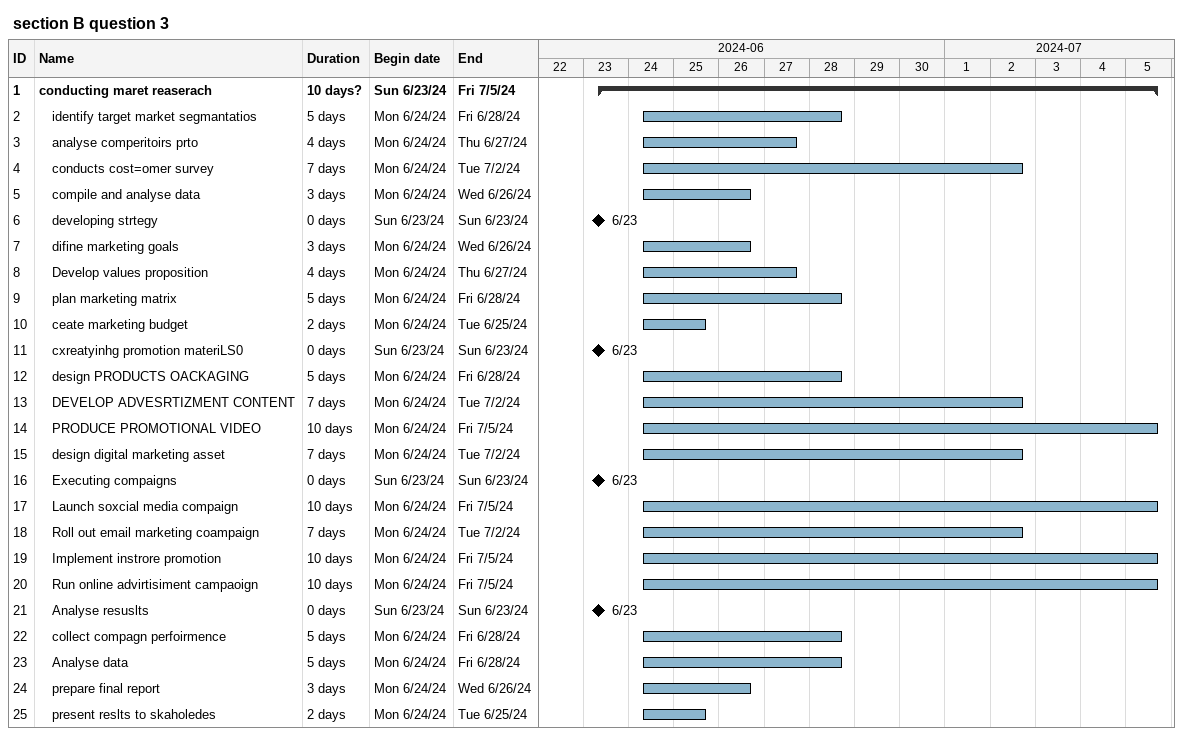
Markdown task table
section B question 3

| ID | Level | Task | Duration | Start | Finish |
|---|---|---|---|---|---|
| 1 | 1 | **conducting maret reaserach** | 10d? | 2024-06-23 | 2024-07-05 |
| 2 | 2 | identify target market segmantatios | 5d | 2024-06-24 | 2024-06-28 |
| 3 | 2 | analyse comperitoirs prto | 4d | 2024-06-24 | 2024-06-27 |
| 4 | 2 | conducts cost=omer survey | 7d | 2024-06-24 | 2024-07-02 |
| 5 | 2 | compile and analyse data | 3d | 2024-06-24 | 2024-06-26 |
| 6 | 2 | developing strtegy | 0d | 2024-06-23 | 2024-06-23 |
| 7 | 2 | difine marketing goals | 3d | 2024-06-24 | 2024-06-26 |
| 8 | 2 | Develop values proposition | 4d | 2024-06-24 | 2024-06-27 |
| 9 | 2 | plan marketing matrix | 5d | 2024-06-24 | 2024-06-28 |
| 10 | 2 | ceate marketing budget | 2d | 2024-06-24 | 2024-06-25 |
| 11 | 2 | cxreatyinhg promotion materiLS0 | 0d | 2024-06-23 | 2024-06-23 |
| 12 | 2 | design PRODUCTS OACKAGING | 5d | 2024-06-24 | 2024-06-28 |
| 13 | 2 | DEVELOP ADVESRTIZMENT CONTENT | 7d | 2024-06-24 | 2024-07-02 |
| 14 | 2 | PRODUCE PROMOTIONAL VIDEO | 10d | 2024-06-24 | 2024-07-05 |
| 15 | 2 | design digital marketing asset | 7d | 2024-06-24 | 2024-07-02 |
| 16 | 2 | Executing compaigns | 0d | 2024-06-23 | 2024-06-23 |
| 17 | 2 | Launch soxcial media compaign | 10d | 2024-06-24 | 2024-07-05 |
| 18 | 2 | Roll out email marketing coampaign | 7d | 2024-06-24 | 2024-07-02 |
| 19 | 2 | Implement instrore promotion | 10d | 2024-06-24 | 2024-07-05 |
| 20 | 2 | Run online advirtisiment campaoign | 10d | 2024-06-24 | 2024-07-05 |
| 21 | 2 | Analyse resuslts | 0d | 2024-06-23 | 2024-06-23 |
| 22 | 2 | collect compagn perfoirmence | 5d | 2024-06-24 | 2024-06-28 |
| 23 | 2 | Analyse data | 5d | 2024-06-24 | 2024-06-28 |
| 24 | 2 | prepare final report | 3d | 2024-06-24 | 2024-06-26 |
| 25 | 2 | present reslts to skaholedes | 2d | 2024-06-24 | 2024-06-25 |
